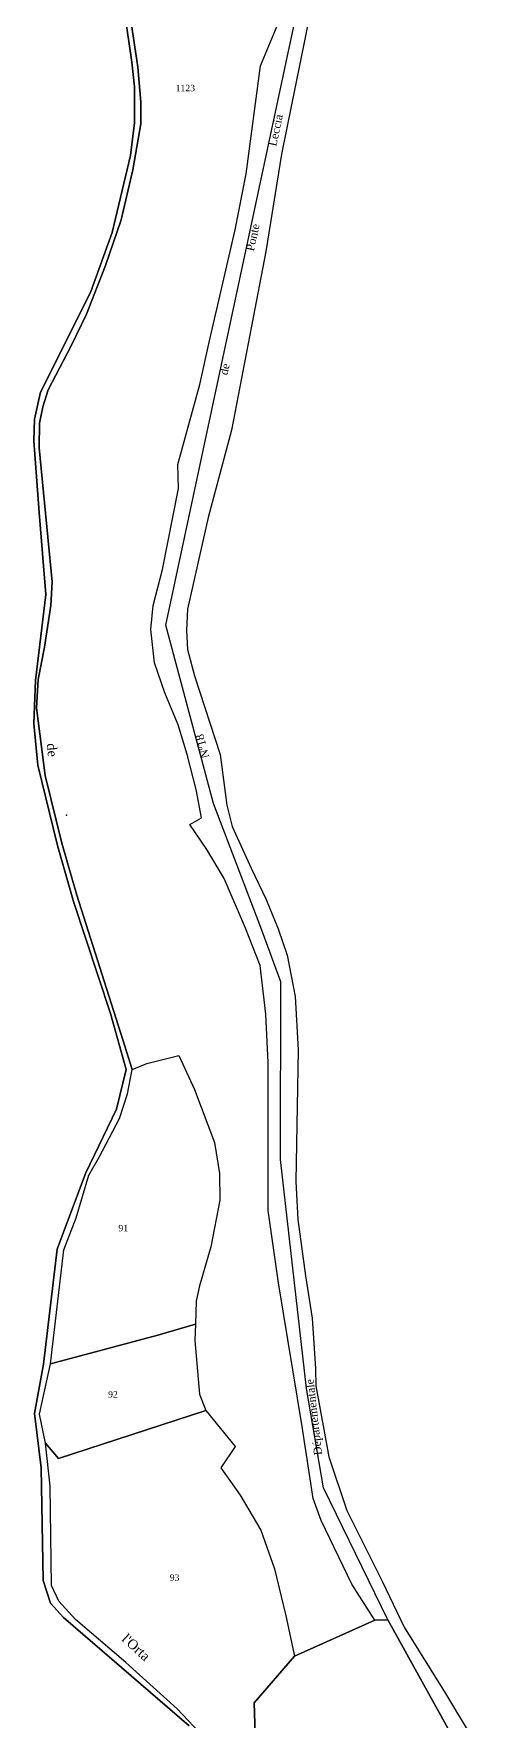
# Model space of a CAD drawing. Extents: x 1206804 to 1210977, y 6152742 to 6157901.
# Drawn here: x 1207280 to 1207423, y 6155583 to 6156110 of the extents above; entities that cross this region are included whole.
import ezdxf

# ---------------------------------------------------------------- set-up
doc = ezdxf.new("R2010")
doc.units = 0
doc.linetypes.add('CONTINU', pattern=[0])
doc.layers.get('0').update_dxf_attribs({"linetype": 'CONTINU'})
for name, color, linetype in [('1FLECHEFL', 7, 'CONTINU'), ('1LIEUDIT', 7, 'CONTINU'), ('1PARCELLE', 7, 'CONTINU'), ('1SECTION', 7, 'CONTINU'), ('1SUBDSECT', 7, 'CONTINU'), ('1TRONFLUV', 7, 'CONTINU'), ('1ZONCOMM', 7, 'CONTINU'), ('3PARCELLETEX', 7, 'CONTINU'), ('3TRONFLUVTEX', 7, 'CONTINU'), ('3ZONCOMMTEX', 7, 'CONTINU')]:
    doc.layers.add(name, color=color, linetype=linetype)
doc.styles.get("Standard").update_dxf_attribs({"font": 'Times New Roman'})

# ---------------------------------------------------------------- blocks, each defined once
blk = doc.blocks.new('FLECHRU1')
blk.add_point((0, 0))

msp = doc.modelspace()

# ---------------------------------------------------------------- linework, layer by layer
at = {"layer": '1LIEUDIT'}
for points in [[(1207305.21, 6156136.57), (1207310.39, 6156100.77), (1207311.22, 6156093.06), (1207311.19, 6156081.88), (1207310.03, 6156071.59), (1207304.23, 6156047.57), (1207297.46, 6156028.81), (1207281.92, 6155997.71), (1207280.03, 6155989.31), (1207279.78, 6155982.5), (1207281.49, 6155960.14), (1207283.57, 6155934.56), (1207280.28, 6155907.65), (1207279.76, 6155894.23), (1207281.04, 6155881.23), (1207287.13, 6155856.09), (1207292.19, 6155838.69), (1207303.78, 6155803.68), (1207308.64, 6155786.17), (1207305.64, 6155773.76), (1207295.96, 6155753.66), (1207287.09, 6155730.06), (1207282.82, 6155694.13), (1207279.98, 6155678.75), (1207282.04, 6155661.76), (1207282.72, 6155626.58), (1207284.96, 6155619.45), (1207289.06, 6155615), (1207328.3, 6155581.22)], [(1207349.31, 6155565.96), (1207348.6, 6155588.4), (1207361.22, 6155602.99), (1207386.28, 6155614.16), (1207390.36, 6155614.28), (1207416.64, 6155566.94)]]:
    msp.add_lwpolyline(points, dxfattribs=at)
at = {"layer": '1PARCELLE'}
for points in [[(1207306.65, 6156137), (1207312.28, 6156099.26), (1207313.26, 6156088.26), (1207313.22, 6156081.51), (1207310.76, 6156067.15), (1207307.09, 6156051.53), (1207302.19, 6156037.33), (1207296.24, 6156022.05), (1207291.41, 6156012.16), (1207284.31, 6155998.41), (1207282.63, 6155993.12), (1207281.59, 6155988.06), (1207281.43, 6155980.37), (1207285.47, 6155938.44), (1207285.09, 6155931.06), (1207283.07, 6155918.05), (1207281.17, 6155907.96), (1207280.65, 6155899.09), (1207283.3, 6155878.02), (1207288.58, 6155856.81), (1207293.24, 6155840.58), (1207307.62, 6155795.41), (1207310.5, 6155786.14), (1207310.5, 6155786.14), (1207315.13, 6155788.04), (1207325.13, 6155790.51), (1207329.95, 6155779.91), (1207336.22, 6155763.35), (1207337.79, 6155753.72), (1207337.87, 6155745.38), (1207335.07, 6155730.82), (1207331.58, 6155718.56), (1207330.52, 6155713.84), (1207330.31, 6155706.68), (1207330.05, 6155701.54), (1207331.5, 6155684.82), (1207333.51, 6155679.69), (1207342.67, 6155668.4), (1207338.16, 6155661.73), (1207344.29, 6155653.23), (1207350.66, 6155642.34), (1207355, 6155630.19), (1207358.56, 6155615.56), (1207361.22, 6155602.99), (1207386.28, 6155614.16), (1207379.08, 6155625.39), (1207369.57, 6155645.29), (1207367.06, 6155652.2), (1207363.58, 6155674.68), (1207356.26, 6155719.5), (1207352.97, 6155742.13), (1207352.98, 6155788.39), (1207352.28, 6155803.48), (1207350.49, 6155818.66), (1207345.91, 6155830.34), (1207339.22, 6155845.79), (1207333.82, 6155854.9), (1207328.52, 6155862.73), (1207332.17, 6155864.77), (1207330.53, 6155873.66), (1207327.69, 6155884.6), (1207324.86, 6155893.85), (1207320.68, 6155903.77), (1207317.46, 6155913.22), (1207316.39, 6155923.63), (1207317.08, 6155931.14), (1207320, 6155942.38), (1207325.03, 6155967.63), (1207324.73, 6155975.09), (1207331.64, 6156000.08), (1207334.68, 6156013.78), (1207342.7, 6156048.38), (1207346.13, 6156065.9), (1207350.55, 6156099.62), (1207357.36, 6156115.84)], [(1207367.38, 6156122.44), (1207357.13, 6156072.05), (1207352.25, 6156041.64), (1207347.75, 6156018.37), (1207341.59, 6155985.86), (1207334.23, 6155958.59), (1207327.8, 6155929.95), (1207327.45, 6155923.33), (1207327.84, 6155917.38), (1207329.98, 6155909.1), (1207338.02, 6155884.54), (1207340.04, 6155868.73), (1207341.73, 6155862.09), (1207347.65, 6155849.1), (1207352.41, 6155839.29), (1207356.08, 6155830.15), (1207358.95, 6155821.86), (1207361.43, 6155808.92), (1207362.32, 6155792.36), (1207361.63, 6155751.23), (1207362.24, 6155739.37), (1207364.63, 6155721.75), (1207366.77, 6155708.52), (1207367.82, 6155692.75), (1207367.86, 6155687.41), (1207371.98, 6155665.22), (1207377.58, 6155648.47), (1207388.56, 6155626.37), (1207395.47, 6155612.03), (1207408.42, 6155591.32), (1207416.07, 6155578.47)]]:
    msp.add_lwpolyline(points, dxfattribs=at)
for points in [[(1207310.5, 6155786.14), (1207315.13, 6155788.04), (1207325.13, 6155790.51), (1207329.95, 6155779.91), (1207336.22, 6155763.35), (1207337.79, 6155753.72), (1207337.87, 6155745.38), (1207335.07, 6155730.82), (1207331.58, 6155718.56), (1207330.52, 6155713.84), (1207330.31, 6155706.68), (1207318.48, 6155703.19), (1207285.03, 6155694.29), (1207289.12, 6155729.89), (1207293.04, 6155739.88), (1207296.93, 6155753.21), (1207300.2, 6155758.77), (1207306.55, 6155770.82), (1207309.1, 6155778.58), (1207310.5, 6155786.14)], [(1207330.31, 6155706.68), (1207330.05, 6155701.54), (1207331.5, 6155684.82), (1207333.51, 6155679.69), (1207287.45, 6155664.67), (1207283.44, 6155669.45), (1207281.57, 6155678.55), (1207285.03, 6155694.29), (1207318.48, 6155703.19), (1207330.31, 6155706.68)], [(1207333.51, 6155679.69), (1207342.67, 6155668.4), (1207338.16, 6155661.73), (1207344.29, 6155653.23), (1207350.66, 6155642.34), (1207355, 6155630.19), (1207358.56, 6155615.56), (1207361.22, 6155602.99), (1207348.6, 6155588.4), (1207349.31, 6155565.96), (1207343.99, 6155570.14), (1207339.43, 6155571), (1207333.23, 6155577.35), (1207324.57, 6155586.5), (1207308.58, 6155600.91), (1207292.79, 6155614.34), (1207287.65, 6155620.12), (1207285.3, 6155625.04), (1207284.88, 6155656.03), (1207283.44, 6155669.45), (1207287.45, 6155664.67), (1207333.51, 6155679.69)]]:
    msp.add_lwpolyline(points, close=True, dxfattribs=at)
at = {"layer": '1SECTION'}
msp.add_lwpolyline([(1207305.21, 6156136.57), (1207310.39, 6156100.77), (1207311.22, 6156093.06), (1207311.19, 6156081.88), (1207310.03, 6156071.59), (1207304.23, 6156047.57), (1207297.46, 6156028.81), (1207281.92, 6155997.71), (1207280.03, 6155989.31), (1207279.78, 6155982.5), (1207281.49, 6155960.14), (1207283.57, 6155934.56), (1207280.28, 6155907.65), (1207279.76, 6155894.23), (1207281.04, 6155881.23), (1207287.13, 6155856.09), (1207292.19, 6155838.69), (1207303.78, 6155803.68), (1207308.64, 6155786.17), (1207305.64, 6155773.76), (1207295.96, 6155753.66), (1207287.09, 6155730.06), (1207282.82, 6155694.13), (1207279.98, 6155678.75), (1207282.04, 6155661.76), (1207282.72, 6155626.58), (1207284.96, 6155619.45), (1207289.06, 6155615), (1207328.3, 6155581.22)], dxfattribs=at)
at = {"layer": '1SUBDSECT'}
for points in [[(1207328.3, 6155581.22), (1207289.06, 6155615), (1207284.96, 6155619.45), (1207282.72, 6155626.58), (1207282.04, 6155661.76), (1207279.98, 6155678.75), (1207282.82, 6155694.13), (1207287.09, 6155730.06), (1207295.96, 6155753.66), (1207305.64, 6155773.76), (1207308.64, 6155786.17), (1207303.78, 6155803.68), (1207292.19, 6155838.69), (1207287.13, 6155856.09), (1207281.04, 6155881.23), (1207279.76, 6155894.23), (1207280.28, 6155907.65), (1207283.57, 6155934.56), (1207281.49, 6155960.14), (1207279.78, 6155982.5), (1207280.03, 6155989.31), (1207281.92, 6155997.71), (1207297.46, 6156028.81), (1207304.23, 6156047.57), (1207310.03, 6156071.59), (1207311.19, 6156081.88), (1207311.22, 6156093.06), (1207310.39, 6156100.77), (1207305.21, 6156136.57)], [(1207416.64, 6155566.94), (1207390.36, 6155614.28), (1207386.28, 6155614.16), (1207361.22, 6155602.99), (1207348.6, 6155588.4), (1207349.31, 6155565.96)]]:
    msp.add_lwpolyline(points, dxfattribs=at)
at = {"layer": '1TRONFLUV'}
for points in [[(1207305.21, 6156136.57), (1207310.39, 6156100.77), (1207311.22, 6156093.06), (1207311.19, 6156081.88), (1207310.03, 6156071.59), (1207304.23, 6156047.57), (1207297.46, 6156028.81), (1207281.92, 6155997.71), (1207280.03, 6155989.31), (1207279.78, 6155982.5), (1207281.49, 6155960.14), (1207283.57, 6155934.56), (1207280.28, 6155907.65), (1207279.76, 6155894.23), (1207281.04, 6155881.23), (1207287.13, 6155856.09), (1207292.19, 6155838.69), (1207303.78, 6155803.68), (1207308.64, 6155786.17), (1207305.64, 6155773.76), (1207295.96, 6155753.66), (1207287.09, 6155730.06), (1207282.82, 6155694.13), (1207279.98, 6155678.75), (1207282.04, 6155661.76), (1207282.72, 6155626.58), (1207284.96, 6155619.45), (1207289.06, 6155615), (1207328.3, 6155581.22)], [(1207333.23, 6155577.35), (1207324.57, 6155586.5), (1207308.58, 6155600.91), (1207292.79, 6155614.34), (1207287.65, 6155620.12), (1207285.3, 6155625.04), (1207284.88, 6155656.03), (1207283.44, 6155669.45), (1207281.57, 6155678.55), (1207285.03, 6155694.29), (1207289.12, 6155729.89), (1207293.04, 6155739.88), (1207296.93, 6155753.21), (1207300.2, 6155758.77), (1207306.55, 6155770.82), (1207309.1, 6155778.58), (1207310.5, 6155786.14), (1207307.62, 6155795.41), (1207293.24, 6155840.58), (1207288.58, 6155856.81), (1207283.3, 6155878.02), (1207280.65, 6155899.09), (1207281.17, 6155907.96), (1207283.07, 6155918.05), (1207285.09, 6155931.06), (1207285.47, 6155938.44), (1207281.43, 6155980.37), (1207281.59, 6155988.06), (1207282.63, 6155993.12), (1207284.31, 6155998.41), (1207291.41, 6156012.16), (1207296.24, 6156022.05), (1207302.19, 6156037.33), (1207307.09, 6156051.53), (1207310.76, 6156067.15), (1207313.22, 6156081.51), (1207313.26, 6156088.26), (1207312.28, 6156099.26), (1207306.65, 6156137)]]:
    msp.add_lwpolyline(points, dxfattribs=at)
at = {"layer": '1ZONCOMM'}
msp.add_lwpolyline([(1207423.31, 6155550.37), (1207416.64, 6155566.94), (1207390.36, 6155614.28), (1207370.32, 6155655.49), (1207364.97, 6155686.51), (1207356.82, 6155758.07), (1207356.99, 6155813.57), (1207350.74, 6155830.52), (1207335.91, 6155869.25), (1207321.05, 6155924.9), (1207361.5, 6156114.44)], dxfattribs=at)

# ---------------------------------------------------------------- block references
at = {"layer": '1FLECHEFL', "rotation": 285.3}
msp.add_blockref('FLECHRU1', (1207289.95, 6155865.65), dxfattribs=at)

# ---------------------------------------------------------------- texts
at = {"layer": '3PARCELLETEX'}
for s, p in [('1123', (1207324.1, 6156091.72)), ('91', (1207306.21, 6155735.64)), ('92', (1207303, 6155683.7)), ('93', (1207322.25, 6155626.47))]:
    msp.add_text(s, height=2, dxfattribs=at).set_placement(p)
at = {"layer": '3TRONFLUVTEX'}
for s, rotation, p in [('de', 275.4, (1207283.83, 6155887.94)), ("l'Orta", 317.4, (1207306.98, 6155608.03))]:
    msp.add_text(s, height=3, rotation=rotation, dxfattribs=at).set_placement(p)
at = {"layer": '3ZONCOMMTEX'}
for s, rotation, p in [('Leccia', 77.9, (1207355.5, 6156074.34)), ('Ponte', 77.9, (1207348.51, 6156041.58)), ('de', 77.9, (1207340.25, 6156002.9)), ('Nº18', 104.9, (1207334.64, 6155883.73)), ('Départementale', 96.5, (1207369.84, 6155665.85))]:
    msp.add_text(s, height=2.5, rotation=rotation, dxfattribs=at).set_placement(p)

doc.saveas('drawing.dxf')
